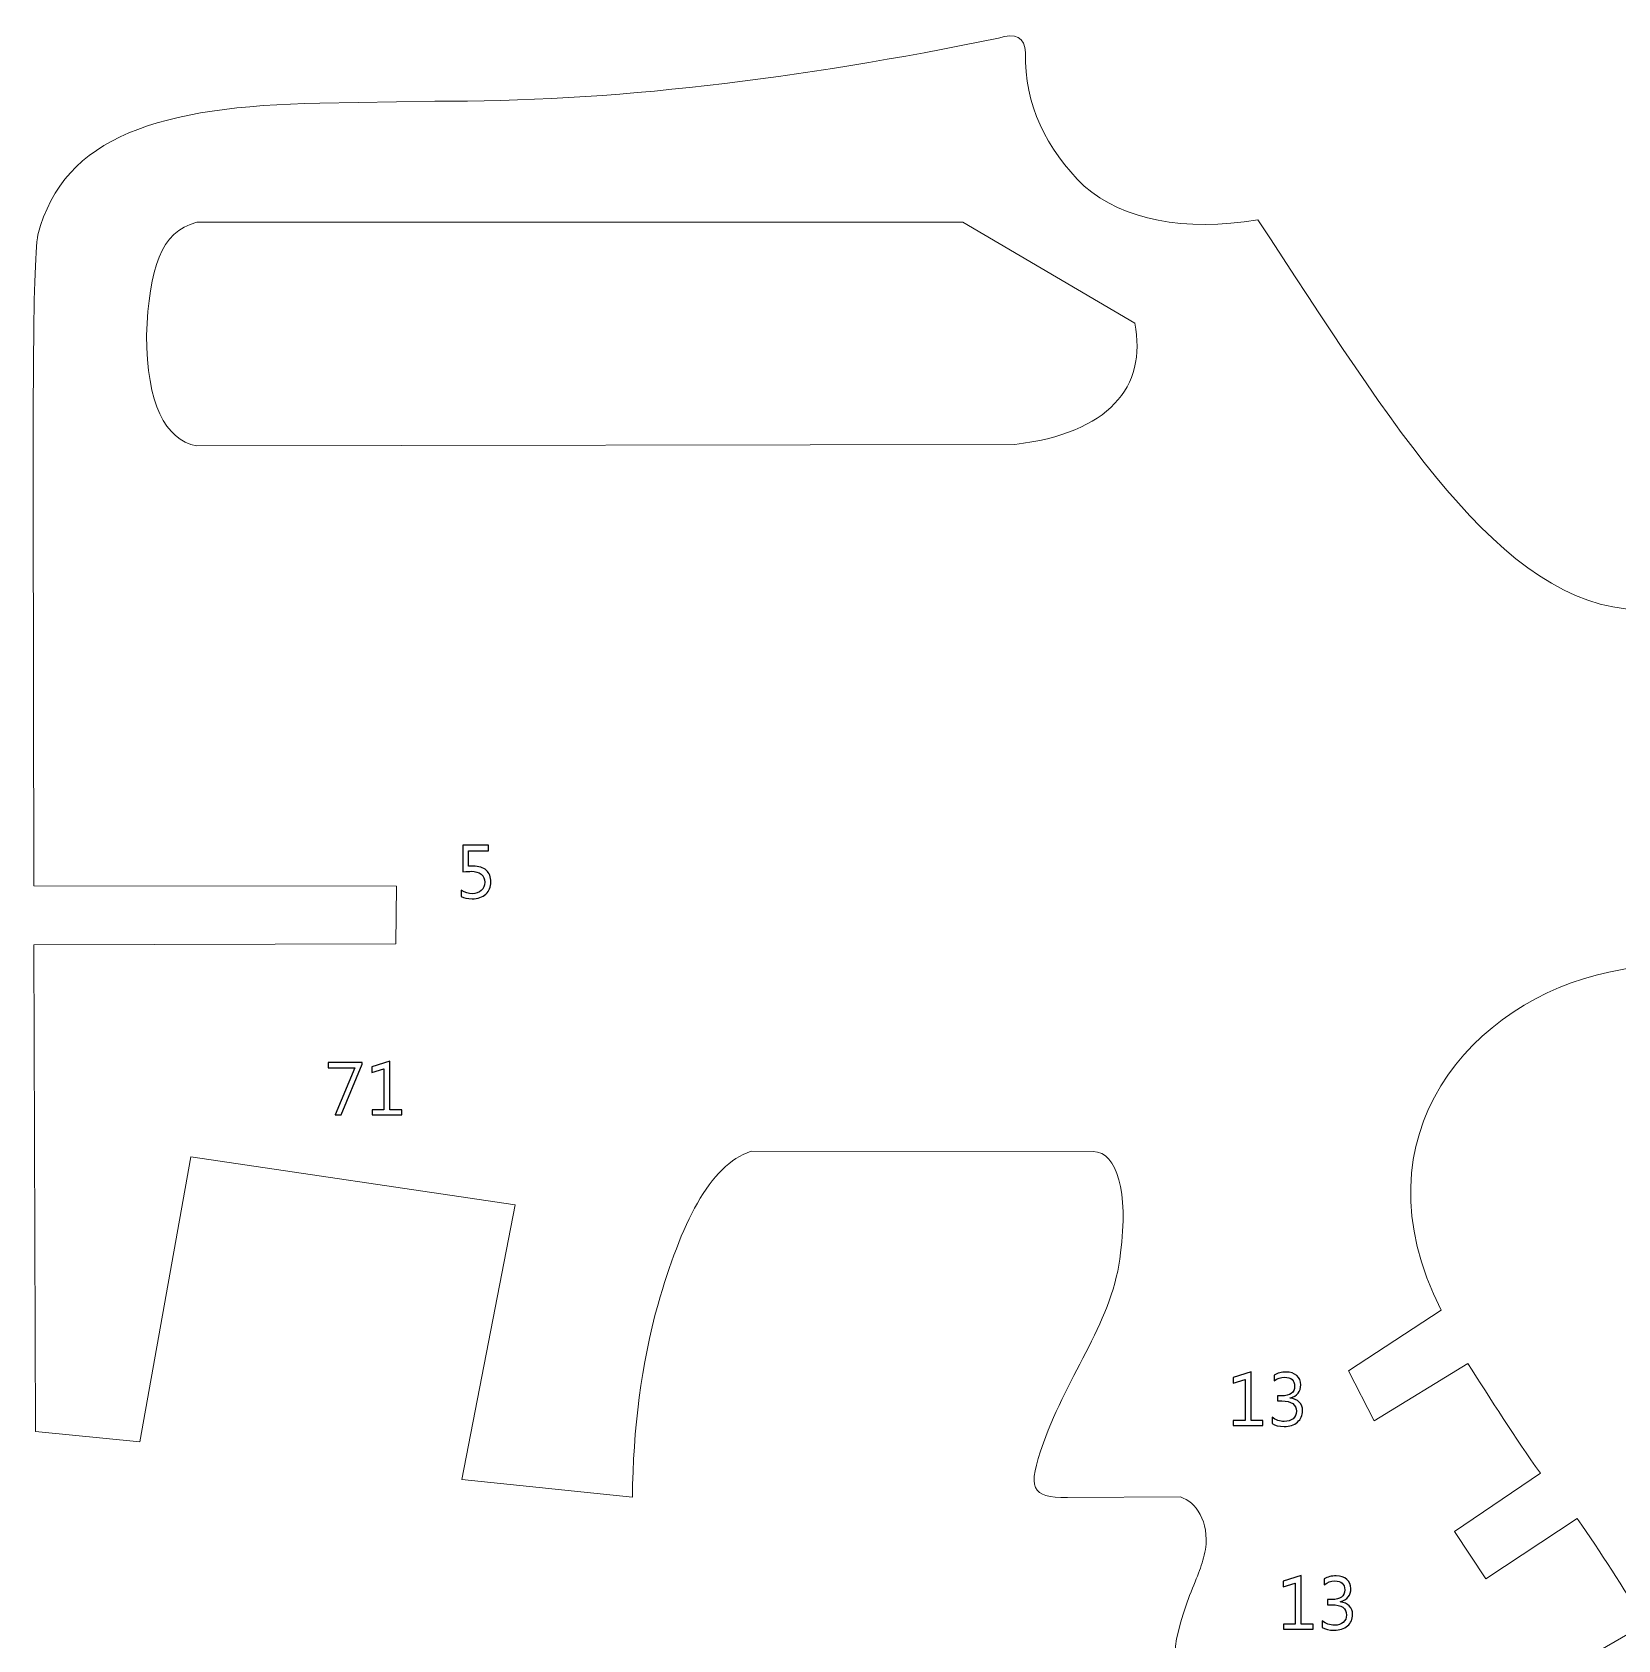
# Model space of a CAD drawing. Header units: centimetres. Extents: x -370 to 378, y -504 to 433.
# Drawn here: x 11.1 to 181.4, y -226.7 to -54.1 of the extents above; entities that cross this region are included whole.
import ezdxf

# ---------------------------------------------------------------- set-up
doc = ezdxf.new("R2010")
doc.units = ezdxf.units.CM
doc.header["$MEASUREMENT"] = 0
doc.layers.add('Camada 1', color=7, linetype='Continuous')
doc.layers.add('Camada 2', color=20, linetype='Continuous')

msp = doc.modelspace()

# ---------------------------------------------------------------- linework, layer by layer
at = {"layer": 'Camada 1', "lineweight": 9}
for points, knots in [([(137.09, -216.99), (136.75, -218.65), (136.26, -219.75), (135.38, -221.93), (135.38, -221.93), (133.43, -227.61), (132.32, -230.9), (138.35, -233.12), (138.35, -233.12), (141.45, -234.02), (144.06, -235.01), (146.26, -236.06), (146.26, -236.06), (157.28, -240.62), (157.81, -257.04), (153.59, -268.08), (153.59, -268.08), (150.55, -273.02), (154.87, -278.98), (159, -277.6), (159, -277.6), (159, -277.6), (200.27, -263.94), (200.27, -263.94), (200.27, -263.94), (199.08, -259.46), (197.86, -255.13), (196.27, -250.65), (196.27, -250.65), (196.27, -250.65), (185.92, -254.89), (185.92, -254.89), (185.92, -254.89), (185.92, -254.89), (183.87, -249.05), (183.87, -249.05), (183.87, -249.05), (183.87, -249.05), (194.18, -244.6), (194.18, -244.6), (194.18, -244.6), (191.94, -239.75), (190.02, -235.13), (187.54, -230.53), (187.54, -230.53), (187.54, -230.53), (176.89, -236.41), (176.89, -236.41), (176.89, -236.41), (176.89, -236.41), (173.7, -231.12), (173.7, -231.12), (173.7, -231.12), (173.7, -231.12), (184.28, -225.02), (184.28, -225.02), (184.28, -225.02), (181.86, -220.91), (179.56, -217.4), (177, -213.67), (177, -213.67), (177, -213.67), (167.18, -220.16), (167.18, -220.16), (167.18, -220.16), (167.18, -220.16), (163.82, -215.06), (163.82, -215.06), (163.82, -215.06), (163.82, -215.06), (173.04, -208.8), (173.04, -208.8), (173.04, -208.8), (170.3, -204.99), (167.76, -200.91), (165.24, -197.02), (165.24, -197.02), (165.24, -197.02), (155.18, -203.19), (155.18, -203.19), (155.18, -203.19), (155.18, -203.19), (152.45, -197.83), (152.45, -197.83), (152.45, -197.83), (152.45, -197.83), (162.39, -191.31), (162.39, -191.31), (162.39, -191.31), (152.8, -172.43), (165.88, -158.09), (180.37, -155.01), (180.37, -155.01), (211.31, -148.78), (237.93, -151.58), (266.41, -167.06), (266.41, -167.06), (285.75, -177.06), (304.83, -189.02), (323.75, -201.05), (323.75, -201.05), (335.35, -207.34), (343.35, -213.51), (356.61, -218.03), (356.61, -218.03), (360.73, -219.3), (363.06, -220.05), (364.61, -219.24), (364.61, -219.24), (370.78, -209.27), (374.51, -194.55), (373.73, -161.44), (373.73, -161.44), (371.63, -132.94), (369.52, -118.89), (363.22, -108.98), (363.22, -108.98), (353.31, -103.39), (320.99, -104.42), (278.03, -108.67), (278.03, -108.67), (248.05, -110.89), (216.68, -116.66), (183.58, -116.12), (183.58, -116.12), (168.64, -115.64), (157.29, -96.32), (142.69, -74.25), (142.69, -74.25), (134.77, -75.55), (128.31, -74.27), (124.07, -70.65), (124.07, -70.65), (119.97, -66.64), (117.67, -61.9), (117.75, -56.3), (117.75, -56.3), (117.77, -54.7), (116.65, -54.11), (114.88, -54.75), (114.88, -54.75), (93.42, -59.16), (73.08, -61.65), (54.35, -61.51), (54.35, -61.51), (54.35, -61.51), (42, -61.73), (42, -61.73), (42, -61.73), (24.96, -62.05), (14.48, -65.24), (11.76, -75.85), (11.76, -75.85), (11.13, -78.93), (11.27, -99.77), (11.24, -103.77), (11.24, -103.77), (11.24, -103.77), (11.31, -145.74), (11.31, -145.74), (11.31, -145.74), (11.31, -145.74), (50.23, -145.79), (50.23, -145.79), (50.23, -145.79), (50.23, -145.79), (50.17, -151.99), (50.17, -151.99), (50.17, -151.99), (50.17, -151.99), (11.3, -152.09), (11.3, -152.09), (11.3, -152.09), (11.3, -152.09), (11.48, -204.33), (11.48, -204.33), (11.48, -204.33), (11.48, -204.33), (22.7, -205.45), (22.7, -205.45), (22.7, -205.45), (22.7, -205.45), (28.16, -174.84), (28.16, -174.84), (28.16, -174.84), (28.16, -174.84), (62.99, -179.99), (62.99, -179.99), (62.99, -179.99), (62.99, -179.99), (57.26, -209.49), (57.26, -209.49), (57.26, -209.49), (57.26, -209.49), (75.57, -211.37), (75.57, -211.37), (75.57, -211.37), (75.66, -204.06), (76.5, -197.1), (78.32, -190.66), (78.32, -190.66), (80.78, -182.14), (83.8, -175.71), (88.3, -174.25), (88.3, -174.25), (88.3, -174.25), (125.03, -174.26), (125.03, -174.26), (125.03, -174.26), (127.65, -174.39), (128.82, -178.59), (127.96, -185.15), (127.96, -185.15), (127.27, -192.25), (122.33, -198.12), (119.68, -205.56), (119.68, -205.56), (117.92, -210.49), (118.36, -211.44), (122.26, -211.41), (122.26, -211.41), (122.26, -211.41), (134.4, -211.35), (134.4, -211.35), (134.4, -211.35), (136.03, -211.87), (137.52, -213.98), (137.09, -216.99)], [0, 0, 0, 0, 0.017241, 0.017241, 0.017241, 0.017241, 0.034483, 0.034483, 0.034483, 0.034483, 0.051724, 0.051724, 0.051724, 0.051724, 0.068966, 0.068966, 0.068966, 0.068966, 0.086207, 0.086207, 0.086207, 0.086207, 0.103448, 0.103448, 0.103448, 0.103448, 0.12069, 0.12069, 0.12069, 0.12069, 0.137931, 0.137931, 0.137931, 0.137931, 0.155172, 0.155172, 0.155172, 0.155172, 0.172414, 0.172414, 0.172414, 0.172414, 0.189655, 0.189655, 0.189655, 0.189655, 0.206897, 0.206897, 0.206897, 0.206897, 0.224138, 0.224138, 0.224138, 0.224138, 0.241379, 0.241379, 0.241379, 0.241379, 0.258621, 0.258621, 0.258621, 0.258621, 0.275862, 0.275862, 0.275862, 0.275862, 0.293103, 0.293103, 0.293103, 0.293103, 0.310345, 0.310345, 0.310345, 0.310345, 0.327586, 0.327586, 0.327586, 0.327586, 0.344828, 0.344828, 0.344828, 0.344828, 0.362069, 0.362069, 0.362069, 0.362069, 0.37931, 0.37931, 0.37931, 0.37931, 0.396552, 0.396552, 0.396552, 0.396552, 0.413793, 0.413793, 0.413793, 0.413793, 0.431034, 0.431034, 0.431034, 0.431034, 0.448276, 0.448276, 0.448276, 0.448276, 0.465517, 0.465517, 0.465517, 0.465517, 0.482759, 0.482759, 0.482759, 0.482759, 0.5, 0.5, 0.5, 0.5, 0.517241, 0.517241, 0.517241, 0.517241, 0.534483, 0.534483, 0.534483, 0.534483, 0.551724, 0.551724, 0.551724, 0.551724, 0.568966, 0.568966, 0.568966, 0.568966, 0.586207, 0.586207, 0.586207, 0.586207, 0.603448, 0.603448, 0.603448, 0.603448, 0.62069, 0.62069, 0.62069, 0.62069, 0.637931, 0.637931, 0.637931, 0.637931, 0.655172, 0.655172, 0.655172, 0.655172, 0.672414, 0.672414, 0.672414, 0.672414, 0.689655, 0.689655, 0.689655, 0.689655, 0.706897, 0.706897, 0.706897, 0.706897, 0.724138, 0.724138, 0.724138, 0.724138, 0.741379, 0.741379, 0.741379, 0.741379, 0.758621, 0.758621, 0.758621, 0.758621, 0.775862, 0.775862, 0.775862, 0.775862, 0.793103, 0.793103, 0.793103, 0.793103, 0.810345, 0.810345, 0.810345, 0.810345, 0.827586, 0.827586, 0.827586, 0.827586, 0.844828, 0.844828, 0.844828, 0.844828, 0.862069, 0.862069, 0.862069, 0.862069, 0.87931, 0.87931, 0.87931, 0.87931, 0.896552, 0.896552, 0.896552, 0.896552, 0.913793, 0.913793, 0.913793, 0.913793, 0.931034, 0.931034, 0.931034, 0.931034, 0.948276, 0.948276, 0.948276, 0.948276, 0.965517, 0.965517, 0.965517, 0.965517, 1, 1, 1, 1]), ([(28.8, -74.51), (28.8, -74.51), (111.04, -74.51), (111.04, -74.51), (111.04, -74.51), (111.04, -74.51), (129.49, -85.36), (129.49, -85.36), (129.49, -85.36), (130.86, -92.18), (126.66, -97.2), (116.62, -98.36), (116.62, -98.36), (116.62, -98.36), (28.77, -98.52), (28.77, -98.52), (28.77, -98.52), (25.39, -97.84), (23.48, -94), (23.39, -86.67), (23.39, -86.67), (23.74, -79.41), (24.87, -75.59), (28.8, -74.51)], [0, 0, 0, 0, 0.142857, 0.142857, 0.142857, 0.142857, 0.285714, 0.285714, 0.285714, 0.285714, 0.428571, 0.428571, 0.428571, 0.428571, 0.571429, 0.571429, 0.571429, 0.571429, 0.714286, 0.714286, 0.714286, 0.714286, 1, 1, 1, 1])]:
    msp.add_open_spline(points, degree=3, knots=knots, dxfattribs=at)
at = {"layer": 'Camada 2'}
for points, knots in [([(57.2, -146.91), (57.2, -146.91), (57.2, -146.22), (57.2, -146.22), (57.2, -146.22), (57.59, -146.48), (57.98, -146.6), (58.38, -146.6), (58.38, -146.6), (58.78, -146.6), (59.1, -146.49), (59.35, -146.26), (59.35, -146.26), (59.59, -146.04), (59.71, -145.74), (59.71, -145.37), (59.71, -145.37), (59.71, -145), (59.59, -144.71), (59.34, -144.5), (59.34, -144.5), (59.09, -144.3), (58.73, -144.19), (58.27, -144.19), (58.27, -144.19), (58.11, -144.19), (57.81, -144.21), (57.38, -144.24), (57.38, -144.24), (57.38, -144.24), (57.38, -141.4), (57.38, -141.4), (57.38, -141.4), (57.38, -141.4), (60.11, -141.4), (60.11, -141.4), (60.11, -141.4), (60.11, -141.4), (60.11, -141.98), (60.11, -141.98), (60.11, -141.98), (60.11, -141.98), (57.99, -141.98), (57.99, -141.98), (57.99, -141.98), (57.99, -141.98), (57.99, -143.64), (57.99, -143.64), (57.99, -143.64), (58.17, -143.63), (58.33, -143.63), (58.47, -143.63), (58.47, -143.63), (59.08, -143.63), (59.55, -143.78), (59.88, -144.08), (59.88, -144.08), (60.21, -144.38), (60.37, -144.8), (60.37, -145.33), (60.37, -145.33), (60.37, -145.87), (60.2, -146.31), (59.84, -146.64), (59.84, -146.64), (59.48, -146.98), (58.99, -147.14), (58.37, -147.14), (58.37, -147.14), (57.85, -147.14), (57.46, -147.07), (57.2, -146.91)], [0, 0, 0, 0, 0.052632, 0.052632, 0.052632, 0.052632, 0.105263, 0.105263, 0.105263, 0.105263, 0.157895, 0.157895, 0.157895, 0.157895, 0.210526, 0.210526, 0.210526, 0.210526, 0.263158, 0.263158, 0.263158, 0.263158, 0.315789, 0.315789, 0.315789, 0.315789, 0.368421, 0.368421, 0.368421, 0.368421, 0.421053, 0.421053, 0.421053, 0.421053, 0.473684, 0.473684, 0.473684, 0.473684, 0.526316, 0.526316, 0.526316, 0.526316, 0.578947, 0.578947, 0.578947, 0.578947, 0.631579, 0.631579, 0.631579, 0.631579, 0.684211, 0.684211, 0.684211, 0.684211, 0.736842, 0.736842, 0.736842, 0.736842, 0.789474, 0.789474, 0.789474, 0.789474, 0.842105, 0.842105, 0.842105, 0.842105, 0.894737, 0.894737, 0.894737, 0.894737, 1, 1, 1, 1]), ([(46.55, -164.91), (46.55, -164.91), (44.32, -170.35), (44.32, -170.35), (44.32, -170.35), (44.32, -170.35), (43.65, -170.35), (43.65, -170.35), (43.65, -170.35), (43.65, -170.35), (45.76, -165.29), (45.76, -165.29), (45.76, -165.29), (45.76, -165.29), (42.91, -165.29), (42.91, -165.29), (42.91, -165.29), (42.91, -165.29), (42.91, -164.71), (42.91, -164.71), (42.91, -164.71), (42.91, -164.71), (46.55, -164.71), (46.55, -164.71), (46.55, -164.71), (46.55, -164.71), (46.55, -164.91), (46.55, -164.91)], [0, 0, 0, 0, 0.125, 0.125, 0.125, 0.125, 0.25, 0.25, 0.25, 0.25, 0.375, 0.375, 0.375, 0.375, 0.5, 0.5, 0.5, 0.5, 0.625, 0.625, 0.625, 0.625, 0.75, 0.75, 0.75, 0.75, 1, 1, 1, 1]), ([(50.81, -170.35), (50.81, -170.35), (47.62, -170.35), (47.62, -170.35), (47.62, -170.35), (47.62, -170.35), (47.62, -169.79), (47.62, -169.79), (47.62, -169.79), (47.62, -169.79), (48.89, -169.79), (48.89, -169.79), (48.89, -169.79), (48.89, -169.79), (48.89, -165.4), (48.89, -165.4), (48.89, -165.4), (48.89, -165.4), (47.58, -165.79), (47.58, -165.79), (47.58, -165.79), (47.58, -165.79), (47.58, -165.17), (47.58, -165.17), (47.58, -165.17), (47.58, -165.17), (49.54, -164.58), (49.54, -164.58), (49.54, -164.58), (49.54, -164.58), (49.54, -169.79), (49.54, -169.79), (49.54, -169.79), (49.54, -169.79), (50.81, -169.79), (50.81, -169.79), (50.81, -169.79), (50.81, -169.79), (50.81, -170.35), (50.81, -170.35)], [0, 0, 0, 0, 0.090909, 0.090909, 0.090909, 0.090909, 0.181818, 0.181818, 0.181818, 0.181818, 0.272727, 0.272727, 0.272727, 0.272727, 0.363636, 0.363636, 0.363636, 0.363636, 0.454545, 0.454545, 0.454545, 0.454545, 0.545455, 0.545455, 0.545455, 0.545455, 0.636364, 0.636364, 0.636364, 0.636364, 0.727273, 0.727273, 0.727273, 0.727273, 0.818182, 0.818182, 0.818182, 0.818182, 1, 1, 1, 1]), ([(143.26, -203.69), (143.26, -203.69), (140.07, -203.69), (140.07, -203.69), (140.07, -203.69), (140.07, -203.69), (140.07, -203.13), (140.07, -203.13), (140.07, -203.13), (140.07, -203.13), (141.34, -203.13), (141.34, -203.13), (141.34, -203.13), (141.34, -203.13), (141.34, -198.74), (141.34, -198.74), (141.34, -198.74), (141.34, -198.74), (140.04, -199.13), (140.04, -199.13), (140.04, -199.13), (140.04, -199.13), (140.04, -198.52), (140.04, -198.52), (140.04, -198.52), (140.04, -198.52), (141.99, -197.92), (141.99, -197.92), (141.99, -197.92), (141.99, -197.92), (141.99, -203.13), (141.99, -203.13), (141.99, -203.13), (141.99, -203.13), (143.26, -203.13), (143.26, -203.13), (143.26, -203.13), (143.26, -203.13), (143.26, -203.69), (143.26, -203.69)], [0, 0, 0, 0, 0.090909, 0.090909, 0.090909, 0.090909, 0.181818, 0.181818, 0.181818, 0.181818, 0.272727, 0.272727, 0.272727, 0.272727, 0.363636, 0.363636, 0.363636, 0.363636, 0.454545, 0.454545, 0.454545, 0.454545, 0.545455, 0.545455, 0.545455, 0.545455, 0.636364, 0.636364, 0.636364, 0.636364, 0.727273, 0.727273, 0.727273, 0.727273, 0.818182, 0.818182, 0.818182, 0.818182, 1, 1, 1, 1]), ([(144.24, -203.48), (144.24, -203.48), (144.24, -202.79), (144.24, -202.79), (144.24, -202.79), (144.63, -203.1), (145.06, -203.25), (145.55, -203.25), (145.55, -203.25), (145.94, -203.25), (146.26, -203.15), (146.49, -202.95), (146.49, -202.95), (146.73, -202.76), (146.84, -202.49), (146.84, -202.16), (146.84, -202.16), (146.84, -201.42), (146.32, -201.05), (145.27, -201.05), (145.27, -201.05), (145.27, -201.05), (144.8, -201.05), (144.8, -201.05), (144.8, -201.05), (144.8, -201.05), (144.8, -200.5), (144.8, -200.5), (144.8, -200.5), (144.8, -200.5), (145.25, -200.5), (145.25, -200.5), (145.25, -200.5), (146.18, -200.5), (146.65, -200.15), (146.65, -199.46), (146.65, -199.46), (146.65, -198.82), (146.29, -198.5), (145.58, -198.5), (145.58, -198.5), (145.18, -198.5), (144.81, -198.63), (144.46, -198.9), (144.46, -198.9), (144.46, -198.9), (144.46, -198.27), (144.46, -198.27), (144.46, -198.27), (144.82, -198.06), (145.25, -197.95), (145.74, -197.95), (145.74, -197.95), (146.22, -197.95), (146.6, -198.08), (146.88, -198.33), (146.88, -198.33), (147.17, -198.58), (147.31, -198.9), (147.31, -199.3), (147.31, -199.3), (147.31, -200.04), (146.93, -200.52), (146.18, -200.73), (146.18, -200.73), (146.18, -200.73), (146.18, -200.75), (146.18, -200.75), (146.18, -200.75), (146.58, -200.79), (146.91, -200.93), (147.15, -201.18), (147.15, -201.18), (147.39, -201.42), (147.51, -201.73), (147.51, -202.1), (147.51, -202.1), (147.51, -202.6), (147.32, -203.01), (146.96, -203.32), (146.96, -203.32), (146.6, -203.63), (146.12, -203.79), (145.52, -203.79), (145.52, -203.79), (144.98, -203.79), (144.56, -203.69), (144.24, -203.48)], [0, 0, 0, 0, 0.043478, 0.043478, 0.043478, 0.043478, 0.086957, 0.086957, 0.086957, 0.086957, 0.130435, 0.130435, 0.130435, 0.130435, 0.173913, 0.173913, 0.173913, 0.173913, 0.217391, 0.217391, 0.217391, 0.217391, 0.26087, 0.26087, 0.26087, 0.26087, 0.304348, 0.304348, 0.304348, 0.304348, 0.347826, 0.347826, 0.347826, 0.347826, 0.391304, 0.391304, 0.391304, 0.391304, 0.434783, 0.434783, 0.434783, 0.434783, 0.478261, 0.478261, 0.478261, 0.478261, 0.521739, 0.521739, 0.521739, 0.521739, 0.565217, 0.565217, 0.565217, 0.565217, 0.608696, 0.608696, 0.608696, 0.608696, 0.652174, 0.652174, 0.652174, 0.652174, 0.695652, 0.695652, 0.695652, 0.695652, 0.73913, 0.73913, 0.73913, 0.73913, 0.782609, 0.782609, 0.782609, 0.782609, 0.826087, 0.826087, 0.826087, 0.826087, 0.869565, 0.869565, 0.869565, 0.869565, 0.913043, 0.913043, 0.913043, 0.913043, 1, 1, 1, 1]), ([(148.64, -225.56), (148.64, -225.56), (145.45, -225.56), (145.45, -225.56), (145.45, -225.56), (145.45, -225.56), (145.45, -225), (145.45, -225), (145.45, -225), (145.45, -225), (146.72, -225), (146.72, -225), (146.72, -225), (146.72, -225), (146.72, -220.61), (146.72, -220.61), (146.72, -220.61), (146.72, -220.61), (145.42, -221), (145.42, -221), (145.42, -221), (145.42, -221), (145.42, -220.39), (145.42, -220.39), (145.42, -220.39), (145.42, -220.39), (147.37, -219.79), (147.37, -219.79), (147.37, -219.79), (147.37, -219.79), (147.37, -225), (147.37, -225), (147.37, -225), (147.37, -225), (148.64, -225), (148.64, -225), (148.64, -225), (148.64, -225), (148.64, -225.56), (148.64, -225.56)], [0, 0, 0, 0, 0.090909, 0.090909, 0.090909, 0.090909, 0.181818, 0.181818, 0.181818, 0.181818, 0.272727, 0.272727, 0.272727, 0.272727, 0.363636, 0.363636, 0.363636, 0.363636, 0.454545, 0.454545, 0.454545, 0.454545, 0.545455, 0.545455, 0.545455, 0.545455, 0.636364, 0.636364, 0.636364, 0.636364, 0.727273, 0.727273, 0.727273, 0.727273, 0.818182, 0.818182, 0.818182, 0.818182, 1, 1, 1, 1]), ([(149.62, -225.35), (149.62, -225.35), (149.62, -224.66), (149.62, -224.66), (149.62, -224.66), (150, -224.97), (150.44, -225.12), (150.93, -225.12), (150.93, -225.12), (151.32, -225.12), (151.63, -225.02), (151.87, -224.82), (151.87, -224.82), (152.11, -224.63), (152.22, -224.36), (152.22, -224.03), (152.22, -224.03), (152.22, -223.29), (151.7, -222.92), (150.65, -222.92), (150.65, -222.92), (150.65, -222.92), (150.18, -222.92), (150.18, -222.92), (150.18, -222.92), (150.18, -222.92), (150.18, -222.37), (150.18, -222.37), (150.18, -222.37), (150.18, -222.37), (150.63, -222.37), (150.63, -222.37), (150.63, -222.37), (151.56, -222.37), (152.03, -222.02), (152.03, -221.33), (152.03, -221.33), (152.03, -220.69), (151.67, -220.37), (150.96, -220.37), (150.96, -220.37), (150.56, -220.37), (150.19, -220.5), (149.83, -220.77), (149.83, -220.77), (149.83, -220.77), (149.83, -220.14), (149.83, -220.14), (149.83, -220.14), (150.2, -219.93), (150.63, -219.82), (151.12, -219.82), (151.12, -219.82), (151.6, -219.82), (151.98, -219.95), (152.26, -220.2), (152.26, -220.2), (152.55, -220.45), (152.69, -220.77), (152.69, -221.17), (152.69, -221.17), (152.69, -221.91), (152.31, -222.39), (151.56, -222.6), (151.56, -222.6), (151.56, -222.6), (151.56, -222.62), (151.56, -222.62), (151.56, -222.62), (151.96, -222.66), (152.28, -222.8), (152.52, -223.05), (152.52, -223.05), (152.76, -223.29), (152.88, -223.6), (152.88, -223.96), (152.88, -223.96), (152.88, -224.47), (152.7, -224.88), (152.34, -225.19), (152.34, -225.19), (151.97, -225.5), (151.49, -225.66), (150.9, -225.66), (150.9, -225.66), (150.36, -225.66), (149.93, -225.56), (149.62, -225.35)], [0, 0, 0, 0, 0.043478, 0.043478, 0.043478, 0.043478, 0.086957, 0.086957, 0.086957, 0.086957, 0.130435, 0.130435, 0.130435, 0.130435, 0.173913, 0.173913, 0.173913, 0.173913, 0.217391, 0.217391, 0.217391, 0.217391, 0.26087, 0.26087, 0.26087, 0.26087, 0.304348, 0.304348, 0.304348, 0.304348, 0.347826, 0.347826, 0.347826, 0.347826, 0.391304, 0.391304, 0.391304, 0.391304, 0.434783, 0.434783, 0.434783, 0.434783, 0.478261, 0.478261, 0.478261, 0.478261, 0.521739, 0.521739, 0.521739, 0.521739, 0.565217, 0.565217, 0.565217, 0.565217, 0.608696, 0.608696, 0.608696, 0.608696, 0.652174, 0.652174, 0.652174, 0.652174, 0.695652, 0.695652, 0.695652, 0.695652, 0.73913, 0.73913, 0.73913, 0.73913, 0.782609, 0.782609, 0.782609, 0.782609, 0.826087, 0.826087, 0.826087, 0.826087, 0.869565, 0.869565, 0.869565, 0.869565, 0.913043, 0.913043, 0.913043, 0.913043, 1, 1, 1, 1])]:
    msp.add_open_spline(points, degree=3, knots=knots, dxfattribs=at)
at = {"layer": 'Camada 2', "lineweight": 9}
for points, knots in [([(57.2, -146.91), (57.2, -146.91), (57.2, -146.22), (57.2, -146.22), (57.2, -146.22), (57.59, -146.48), (57.98, -146.6), (58.38, -146.6), (58.38, -146.6), (58.78, -146.6), (59.1, -146.49), (59.35, -146.26), (59.35, -146.26), (59.59, -146.04), (59.71, -145.74), (59.71, -145.37), (59.71, -145.37), (59.71, -145), (59.59, -144.71), (59.34, -144.5), (59.34, -144.5), (59.09, -144.3), (58.73, -144.19), (58.27, -144.19), (58.27, -144.19), (58.11, -144.19), (57.81, -144.21), (57.38, -144.24), (57.38, -144.24), (57.38, -144.24), (57.38, -141.4), (57.38, -141.4), (57.38, -141.4), (57.38, -141.4), (60.11, -141.4), (60.11, -141.4), (60.11, -141.4), (60.11, -141.4), (60.11, -141.98), (60.11, -141.98), (60.11, -141.98), (60.11, -141.98), (57.99, -141.98), (57.99, -141.98), (57.99, -141.98), (57.99, -141.98), (57.99, -143.64), (57.99, -143.64), (57.99, -143.64), (58.17, -143.63), (58.33, -143.63), (58.47, -143.63), (58.47, -143.63), (59.08, -143.63), (59.55, -143.78), (59.88, -144.08), (59.88, -144.08), (60.21, -144.38), (60.37, -144.8), (60.37, -145.33), (60.37, -145.33), (60.37, -145.87), (60.2, -146.31), (59.84, -146.64), (59.84, -146.64), (59.48, -146.98), (58.99, -147.14), (58.37, -147.14), (58.37, -147.14), (57.85, -147.14), (57.46, -147.07), (57.2, -146.91)], [0, 0, 0, 0, 0.052632, 0.052632, 0.052632, 0.052632, 0.105263, 0.105263, 0.105263, 0.105263, 0.157895, 0.157895, 0.157895, 0.157895, 0.210526, 0.210526, 0.210526, 0.210526, 0.263158, 0.263158, 0.263158, 0.263158, 0.315789, 0.315789, 0.315789, 0.315789, 0.368421, 0.368421, 0.368421, 0.368421, 0.421053, 0.421053, 0.421053, 0.421053, 0.473684, 0.473684, 0.473684, 0.473684, 0.526316, 0.526316, 0.526316, 0.526316, 0.578947, 0.578947, 0.578947, 0.578947, 0.631579, 0.631579, 0.631579, 0.631579, 0.684211, 0.684211, 0.684211, 0.684211, 0.736842, 0.736842, 0.736842, 0.736842, 0.789474, 0.789474, 0.789474, 0.789474, 0.842105, 0.842105, 0.842105, 0.842105, 0.894737, 0.894737, 0.894737, 0.894737, 1, 1, 1, 1]), ([(46.55, -164.91), (46.55, -164.91), (44.32, -170.35), (44.32, -170.35), (44.32, -170.35), (44.32, -170.35), (43.65, -170.35), (43.65, -170.35), (43.65, -170.35), (43.65, -170.35), (45.76, -165.29), (45.76, -165.29), (45.76, -165.29), (45.76, -165.29), (42.91, -165.29), (42.91, -165.29), (42.91, -165.29), (42.91, -165.29), (42.91, -164.71), (42.91, -164.71), (42.91, -164.71), (42.91, -164.71), (46.55, -164.71), (46.55, -164.71), (46.55, -164.71), (46.55, -164.71), (46.55, -164.91), (46.55, -164.91)], [0, 0, 0, 0, 0.125, 0.125, 0.125, 0.125, 0.25, 0.25, 0.25, 0.25, 0.375, 0.375, 0.375, 0.375, 0.5, 0.5, 0.5, 0.5, 0.625, 0.625, 0.625, 0.625, 0.75, 0.75, 0.75, 0.75, 1, 1, 1, 1]), ([(50.81, -170.35), (50.81, -170.35), (47.62, -170.35), (47.62, -170.35), (47.62, -170.35), (47.62, -170.35), (47.62, -169.79), (47.62, -169.79), (47.62, -169.79), (47.62, -169.79), (48.89, -169.79), (48.89, -169.79), (48.89, -169.79), (48.89, -169.79), (48.89, -165.4), (48.89, -165.4), (48.89, -165.4), (48.89, -165.4), (47.58, -165.79), (47.58, -165.79), (47.58, -165.79), (47.58, -165.79), (47.58, -165.17), (47.58, -165.17), (47.58, -165.17), (47.58, -165.17), (49.54, -164.58), (49.54, -164.58), (49.54, -164.58), (49.54, -164.58), (49.54, -169.79), (49.54, -169.79), (49.54, -169.79), (49.54, -169.79), (50.81, -169.79), (50.81, -169.79), (50.81, -169.79), (50.81, -169.79), (50.81, -170.35), (50.81, -170.35)], [0, 0, 0, 0, 0.090909, 0.090909, 0.090909, 0.090909, 0.181818, 0.181818, 0.181818, 0.181818, 0.272727, 0.272727, 0.272727, 0.272727, 0.363636, 0.363636, 0.363636, 0.363636, 0.454545, 0.454545, 0.454545, 0.454545, 0.545455, 0.545455, 0.545455, 0.545455, 0.636364, 0.636364, 0.636364, 0.636364, 0.727273, 0.727273, 0.727273, 0.727273, 0.818182, 0.818182, 0.818182, 0.818182, 1, 1, 1, 1]), ([(143.26, -203.69), (143.26, -203.69), (140.07, -203.69), (140.07, -203.69), (140.07, -203.69), (140.07, -203.69), (140.07, -203.13), (140.07, -203.13), (140.07, -203.13), (140.07, -203.13), (141.34, -203.13), (141.34, -203.13), (141.34, -203.13), (141.34, -203.13), (141.34, -198.74), (141.34, -198.74), (141.34, -198.74), (141.34, -198.74), (140.04, -199.13), (140.04, -199.13), (140.04, -199.13), (140.04, -199.13), (140.04, -198.52), (140.04, -198.52), (140.04, -198.52), (140.04, -198.52), (141.99, -197.92), (141.99, -197.92), (141.99, -197.92), (141.99, -197.92), (141.99, -203.13), (141.99, -203.13), (141.99, -203.13), (141.99, -203.13), (143.26, -203.13), (143.26, -203.13), (143.26, -203.13), (143.26, -203.13), (143.26, -203.69), (143.26, -203.69)], [0, 0, 0, 0, 0.090909, 0.090909, 0.090909, 0.090909, 0.181818, 0.181818, 0.181818, 0.181818, 0.272727, 0.272727, 0.272727, 0.272727, 0.363636, 0.363636, 0.363636, 0.363636, 0.454545, 0.454545, 0.454545, 0.454545, 0.545455, 0.545455, 0.545455, 0.545455, 0.636364, 0.636364, 0.636364, 0.636364, 0.727273, 0.727273, 0.727273, 0.727273, 0.818182, 0.818182, 0.818182, 0.818182, 1, 1, 1, 1]), ([(144.24, -203.48), (144.24, -203.48), (144.24, -202.79), (144.24, -202.79), (144.24, -202.79), (144.63, -203.1), (145.06, -203.25), (145.55, -203.25), (145.55, -203.25), (145.94, -203.25), (146.26, -203.15), (146.49, -202.95), (146.49, -202.95), (146.73, -202.76), (146.84, -202.49), (146.84, -202.16), (146.84, -202.16), (146.84, -201.42), (146.32, -201.05), (145.27, -201.05), (145.27, -201.05), (145.27, -201.05), (144.8, -201.05), (144.8, -201.05), (144.8, -201.05), (144.8, -201.05), (144.8, -200.5), (144.8, -200.5), (144.8, -200.5), (144.8, -200.5), (145.25, -200.5), (145.25, -200.5), (145.25, -200.5), (146.18, -200.5), (146.65, -200.15), (146.65, -199.46), (146.65, -199.46), (146.65, -198.82), (146.29, -198.5), (145.58, -198.5), (145.58, -198.5), (145.18, -198.5), (144.81, -198.63), (144.46, -198.9), (144.46, -198.9), (144.46, -198.9), (144.46, -198.27), (144.46, -198.27), (144.46, -198.27), (144.82, -198.06), (145.25, -197.95), (145.74, -197.95), (145.74, -197.95), (146.22, -197.95), (146.6, -198.08), (146.88, -198.33), (146.88, -198.33), (147.17, -198.58), (147.31, -198.9), (147.31, -199.3), (147.31, -199.3), (147.31, -200.04), (146.93, -200.52), (146.18, -200.73), (146.18, -200.73), (146.18, -200.73), (146.18, -200.75), (146.18, -200.75), (146.18, -200.75), (146.58, -200.79), (146.91, -200.93), (147.15, -201.18), (147.15, -201.18), (147.39, -201.42), (147.51, -201.73), (147.51, -202.1), (147.51, -202.1), (147.51, -202.6), (147.32, -203.01), (146.96, -203.32), (146.96, -203.32), (146.6, -203.63), (146.12, -203.79), (145.52, -203.79), (145.52, -203.79), (144.98, -203.79), (144.56, -203.69), (144.24, -203.48)], [0, 0, 0, 0, 0.043478, 0.043478, 0.043478, 0.043478, 0.086957, 0.086957, 0.086957, 0.086957, 0.130435, 0.130435, 0.130435, 0.130435, 0.173913, 0.173913, 0.173913, 0.173913, 0.217391, 0.217391, 0.217391, 0.217391, 0.26087, 0.26087, 0.26087, 0.26087, 0.304348, 0.304348, 0.304348, 0.304348, 0.347826, 0.347826, 0.347826, 0.347826, 0.391304, 0.391304, 0.391304, 0.391304, 0.434783, 0.434783, 0.434783, 0.434783, 0.478261, 0.478261, 0.478261, 0.478261, 0.521739, 0.521739, 0.521739, 0.521739, 0.565217, 0.565217, 0.565217, 0.565217, 0.608696, 0.608696, 0.608696, 0.608696, 0.652174, 0.652174, 0.652174, 0.652174, 0.695652, 0.695652, 0.695652, 0.695652, 0.73913, 0.73913, 0.73913, 0.73913, 0.782609, 0.782609, 0.782609, 0.782609, 0.826087, 0.826087, 0.826087, 0.826087, 0.869565, 0.869565, 0.869565, 0.869565, 0.913043, 0.913043, 0.913043, 0.913043, 1, 1, 1, 1]), ([(148.64, -225.56), (148.64, -225.56), (145.45, -225.56), (145.45, -225.56), (145.45, -225.56), (145.45, -225.56), (145.45, -225), (145.45, -225), (145.45, -225), (145.45, -225), (146.72, -225), (146.72, -225), (146.72, -225), (146.72, -225), (146.72, -220.61), (146.72, -220.61), (146.72, -220.61), (146.72, -220.61), (145.42, -221), (145.42, -221), (145.42, -221), (145.42, -221), (145.42, -220.39), (145.42, -220.39), (145.42, -220.39), (145.42, -220.39), (147.37, -219.79), (147.37, -219.79), (147.37, -219.79), (147.37, -219.79), (147.37, -225), (147.37, -225), (147.37, -225), (147.37, -225), (148.64, -225), (148.64, -225), (148.64, -225), (148.64, -225), (148.64, -225.56), (148.64, -225.56)], [0, 0, 0, 0, 0.090909, 0.090909, 0.090909, 0.090909, 0.181818, 0.181818, 0.181818, 0.181818, 0.272727, 0.272727, 0.272727, 0.272727, 0.363636, 0.363636, 0.363636, 0.363636, 0.454545, 0.454545, 0.454545, 0.454545, 0.545455, 0.545455, 0.545455, 0.545455, 0.636364, 0.636364, 0.636364, 0.636364, 0.727273, 0.727273, 0.727273, 0.727273, 0.818182, 0.818182, 0.818182, 0.818182, 1, 1, 1, 1]), ([(149.62, -225.35), (149.62, -225.35), (149.62, -224.66), (149.62, -224.66), (149.62, -224.66), (150, -224.97), (150.44, -225.12), (150.93, -225.12), (150.93, -225.12), (151.32, -225.12), (151.63, -225.02), (151.87, -224.82), (151.87, -224.82), (152.11, -224.63), (152.22, -224.36), (152.22, -224.03), (152.22, -224.03), (152.22, -223.29), (151.7, -222.92), (150.65, -222.92), (150.65, -222.92), (150.65, -222.92), (150.18, -222.92), (150.18, -222.92), (150.18, -222.92), (150.18, -222.92), (150.18, -222.37), (150.18, -222.37), (150.18, -222.37), (150.18, -222.37), (150.63, -222.37), (150.63, -222.37), (150.63, -222.37), (151.56, -222.37), (152.03, -222.02), (152.03, -221.33), (152.03, -221.33), (152.03, -220.69), (151.67, -220.37), (150.96, -220.37), (150.96, -220.37), (150.56, -220.37), (150.19, -220.5), (149.83, -220.77), (149.83, -220.77), (149.83, -220.77), (149.83, -220.14), (149.83, -220.14), (149.83, -220.14), (150.2, -219.93), (150.63, -219.82), (151.12, -219.82), (151.12, -219.82), (151.6, -219.82), (151.98, -219.95), (152.26, -220.2), (152.26, -220.2), (152.55, -220.45), (152.69, -220.77), (152.69, -221.17), (152.69, -221.17), (152.69, -221.91), (152.31, -222.39), (151.56, -222.6), (151.56, -222.6), (151.56, -222.6), (151.56, -222.62), (151.56, -222.62), (151.56, -222.62), (151.96, -222.66), (152.28, -222.8), (152.52, -223.05), (152.52, -223.05), (152.76, -223.29), (152.88, -223.6), (152.88, -223.96), (152.88, -223.96), (152.88, -224.47), (152.7, -224.88), (152.34, -225.19), (152.34, -225.19), (151.97, -225.5), (151.49, -225.66), (150.9, -225.66), (150.9, -225.66), (150.36, -225.66), (149.93, -225.56), (149.62, -225.35)], [0, 0, 0, 0, 0.043478, 0.043478, 0.043478, 0.043478, 0.086957, 0.086957, 0.086957, 0.086957, 0.130435, 0.130435, 0.130435, 0.130435, 0.173913, 0.173913, 0.173913, 0.173913, 0.217391, 0.217391, 0.217391, 0.217391, 0.26087, 0.26087, 0.26087, 0.26087, 0.304348, 0.304348, 0.304348, 0.304348, 0.347826, 0.347826, 0.347826, 0.347826, 0.391304, 0.391304, 0.391304, 0.391304, 0.434783, 0.434783, 0.434783, 0.434783, 0.478261, 0.478261, 0.478261, 0.478261, 0.521739, 0.521739, 0.521739, 0.521739, 0.565217, 0.565217, 0.565217, 0.565217, 0.608696, 0.608696, 0.608696, 0.608696, 0.652174, 0.652174, 0.652174, 0.652174, 0.695652, 0.695652, 0.695652, 0.695652, 0.73913, 0.73913, 0.73913, 0.73913, 0.782609, 0.782609, 0.782609, 0.782609, 0.826087, 0.826087, 0.826087, 0.826087, 0.869565, 0.869565, 0.869565, 0.869565, 0.913043, 0.913043, 0.913043, 0.913043, 1, 1, 1, 1])]:
    msp.add_open_spline(points, degree=3, knots=knots, dxfattribs=at)

doc.saveas('drawing.dxf')
